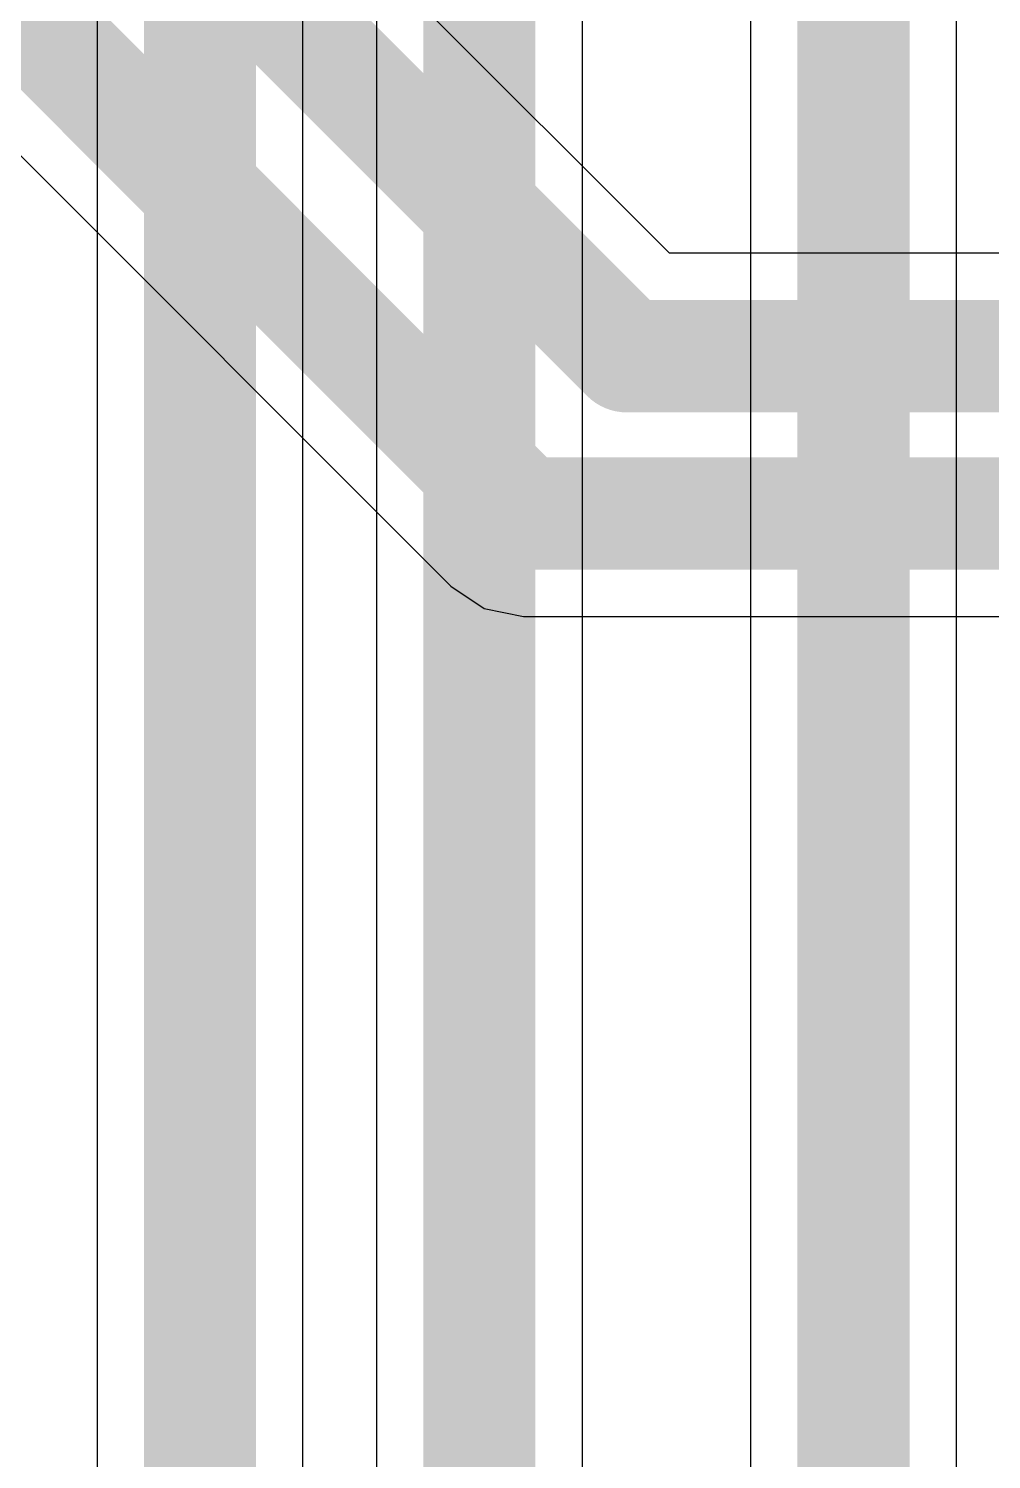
# Model space of a CAD drawing. Header units: inches. Extents: x -5 to 426, y -53 to 116.
# Drawn here: x 15.75 to 19.019, y -22.896 to -18.041 of the extents above; entities that cross this region are included whole.
import ezdxf

# ---------------------------------------------------------------- set-up
doc = ezdxf.new("R2010")
doc.units = ezdxf.units.IN
for name, color, linetype in [('Board Outline', 216, 'Continuous'), ('Bottom Layer', 5, 'Continuous'), ('Top Layer', 1, 'Continuous')]:
    doc.layers.add(name, color=color, linetype=linetype)

msp = doc.modelspace()

# ---------------------------------------------------------------- linework, layer by layer
at = {"layer": 'Board Outline', "const_width": 0.254}
msp.add_lwpolyline([(49.77249634, 6.34813564, -1.14456695220957), (-0.2979293, -38.4413887)], format="xyb", dxfattribs=at)
at = {"layer": 'Bottom Layer'}
for p, q in [((17.92600174, -18.80316788), (16.4278183, -17.3049819)), ((15.2467818, -17.99647658), (17.1837096, -19.93340438)), ((43.67725326, -18.80316788), (17.92600174, -18.80316788)), ((17.1837096, -19.93340438), (17.29713584, -20.00919036)), ((17.29713584, -20.00919036), (17.4309278, -20.03580702)), ((17.4309278, -20.03580702), (17.4309405, -20.03580448)), ((17.4309405, -20.03580448), (44.01450175999999, -20.03580448))]:
    msp.add_line(p, q, dxfattribs=at)
at = {"layer": 'Bottom Layer', "const_width": 0.3809999999999999}
for points in [[(16.0782, -17.4498), (17.78118618, -19.15278618)], [(15.494, -17.74925838), (17.4309278, -19.68618618)], [(17.78118618, -19.15278618), (43.82207136, -19.15278618)], [(17.4309278, -19.68618618), (44.30467136, -19.68618618)]]:
    msp.add_lwpolyline(points, dxfattribs=at)
at = {"layer": 'Bottom Layer', "const_width": 0.1905}
for points in [[(17.68593618, -19.15278618, 1), (17.87643618, -19.15278618, 1)], [(17.68593618, -19.15278618, 1), (17.87643618, -19.15278618, 1)], [(17.3356778, -19.68618618, 1), (17.5261778, -19.68618618, 1)], [(17.3356778, -19.68618618, 1), (17.5261778, -19.68618618, 1)]]:
    msp.add_lwpolyline(points, format="xyb", close=True, dxfattribs=at)
at = {"layer": 'Top Layer'}
for p, q in [((15.9825817, -16.0782), (15.9825817, -24.9320304)), ((16.6818183, -24.9320304), (16.6818183, -16.2230181)), ((16.9310558, -16.5775259), (16.9310558, -27.11378118)), ((17.6302924, -27.20358542), (17.6302924, -16.722344)), ((18.20105072, -16.96606462), (18.20105072, -27.11378118)), ((18.90028732, -27.20358542), (18.90028732, -16.97823122))]:
    msp.add_line(p, q, dxfattribs=at)
at = {"layer": 'Top Layer', "const_width": 0.3809999999999999}
for points in [[(16.3322, -25.2222), (16.3322, -16.0782)], [(17.2806741, -28.10598392), (17.2806741, -16.5775259)], [(18.55066902, -28.10598392), (18.55066902, -16.68806162)]]:
    msp.add_lwpolyline(points, dxfattribs=at)

doc.saveas('drawing.dxf')
